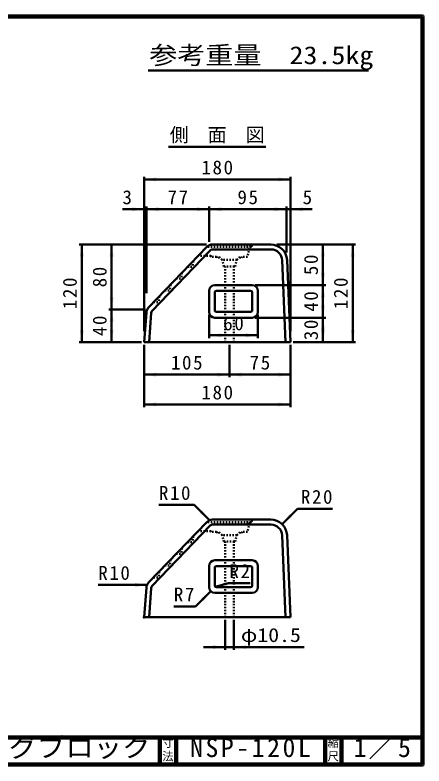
# Model space of a CAD drawing. Units: millimetres, scale not verified, with parts at other scales. Extents: x 100 to 4105, y 100 to 2870.
# Drawn here: x 2595 to 4105, y 100 to 2870 of the extents above; entities that cross this region are included whole.
import ezdxf
from ezdxf.enums import TextEntityAlignment as Align

# ---------------------------------------------------------------- set-up
doc = ezdxf.new("R2010")
doc.units = ezdxf.units.MM
doc.header["$LTSCALE"] = 5
doc.header["$PDMODE"] = 32
doc.header["$PDSIZE"] = 2.5
doc.linetypes.add('USER1', pattern=[2.2, 1, -1.2])
doc.layers.add('V-nasSTD', color=7, linetype='Continuous', lineweight=50)
doc.styles.add('ＭＳ ゴシック', font='')
doc.styles.get('ＭＳ ゴシック').set_extended_font_data('MS Gothic')

msp = doc.modelspace()

# ---------------------------------------------------------------- hatches: boundary and pattern name
at = {"layer": 'V-nasSTD'}
for points in [[(3117.088, 2271.087), (3072.088, 2263.587), (3117.088, 2256.087)], [(3567.088, 2256.087), (3612.088, 2263.587), (3567.088, 2271.087)], [(3027.088, 2146.087), (3072.088, 2153.587), (3027.088, 2161.087)], [(3126.088, 2161.087), (3081.088, 2153.587), (3126.088, 2146.087)], [(3267.088, 2146.087), (3312.088, 2153.587), (3267.088, 2161.087)], [(3357.088, 2161.087), (3312.088, 2153.587), (3357.088, 2146.087)], [(3552.088, 2146.087), (3597.088, 2153.587), (3552.088, 2161.087)], [(3657.088, 2161.087), (3612.088, 2153.587), (3657.088, 2146.087)], [(2849.588, 1978.587), (2842.088, 2023.587), (2834.588, 1978.587)], [(2959.588, 1978.587), (2952.088, 2023.587), (2944.588, 1978.587)], [(3739.588, 1978.587), (3732.088, 2023.587), (3724.588, 1978.587)], [(3849.588, 1978.587), (3842.088, 2023.587), (3834.588, 1978.587)], [(3739.588, 1918.587), (3732.088, 1873.587), (3724.588, 1918.587)], [(3739.588, 1828.587), (3732.088, 1873.587), (3724.588, 1828.587)], [(2959.588, 1828.587), (2952.088, 1783.587), (2944.588, 1828.587)], [(2959.588, 1738.587), (2952.088, 1783.587), (2944.588, 1738.587)], [(3739.588, 1798.587), (3732.088, 1753.587), (3724.588, 1798.587)], [(3739.588, 1708.587), (3732.088, 1753.587), (3724.588, 1708.587)], [(2849.588, 1708.587), (2842.088, 1663.587), (2834.588, 1708.587)], [(2959.588, 1708.587), (2952.088, 1663.587), (2944.588, 1708.587)], [(3357.088, 1696.087), (3312.088, 1688.587), (3357.088, 1681.087)], [(3447.088, 1681.087), (3492.088, 1688.587), (3447.088, 1696.087)], [(3739.588, 1708.587), (3732.088, 1663.587), (3724.588, 1708.587)], [(3849.588, 1708.587), (3842.088, 1663.587), (3834.588, 1708.587)], [(3117.088, 1551.087), (3072.088, 1543.587), (3117.088, 1536.087)], [(3342.088, 1536.087), (3387.088, 1543.587), (3342.088, 1551.087)], [(3432.088, 1551.087), (3387.088, 1543.587), (3432.088, 1536.087)], [(3567.088, 1536.087), (3612.088, 1543.587), (3567.088, 1551.087)], [(3117.088, 1441.087), (3072.088, 1433.587), (3117.088, 1426.087)], [(3567.088, 1426.087), (3612.088, 1433.587), (3567.088, 1441.087)], [(3275.983, 1032.709), (3313.106, 1006.193), (3286.59, 1043.316)], [(3618.192, 1018.404), (3581.069, 991.888), (3607.586, 1029.011)], [(3380.253, 765.747), (3334.845, 761.345), (3376.37, 780.236)], [(3037.81, 760.317), (3082.81, 767.817), (3037.81, 775.317)], [(3281.115, 718.222), (3318.238, 744.738), (3291.722, 707.615)], [(3326.416, 531.087), (3371.416, 538.587), (3326.416, 546.087)], [(3447.916, 546.087), (3402.916, 538.587), (3447.916, 531.087)]]:
    msp.add_hatch(color=256, dxfattribs=at).paths.add_polyline_path(points)

# ---------------------------------------------------------------- linework, layer by layer
at = {"layer": 'V-nasSTD', "lineweight": 100}
for p, q in [((4100, 2865), (105, 2865)), ((4100, 105), (4100, 2865)), ((105, 205), (4100, 205)), ((3130, 205), (3130, 105)), ((3190, 205), (3190, 105)), ((3740, 205), (3740, 105)), ((3800, 205), (3800, 105)), ((105, 105), (4100, 105))]:
    msp.add_line(p, q, dxfattribs=at)
at = {"layer": 'V-nasSTD'}
for p, q in [((3087, 2664.753), (3900, 2664.753)), ((3162.588, 2383.587), (3521.588, 2383.587)), ((3072.088, 1703.587), (3072.088, 2273.587)), ((3612.088, 1703.587), (3612.088, 2273.587)), ((3072.088, 2263.587), (3612.088, 2263.587)), ((3081.088, 1843.587), (3081.088, 2163.587)), ((3312.088, 2033.587), (3312.088, 2163.587)), ((3597.088, 1993.587), (3597.088, 2163.587)), ((2992.088, 2153.587), (3072.088, 2153.587)), ((3072.088, 2153.587), (3081.088, 2153.587)), ((3312.088, 2153.587), (3081.088, 2153.587)), ((3597.088, 2153.587), (3312.088, 2153.587)), ((3597.088, 2153.587), (3612.088, 2153.587)), ((3612.088, 2153.587), (3692.088, 2153.587)), ((3302.088, 2023.587), (2832.088, 2023.587)), ((2842.088, 2023.587), (2842.088, 1663.587)), ((2952.088, 1783.587), (2952.088, 2023.587)), ((3324.851, 2023.587), (3539.535, 2023.587)), ((3562.088, 2023.587), (3852.088, 2023.587)), ((3732.088, 1873.587), (3732.088, 2023.587)), ((3842.088, 2023.587), (3842.088, 1663.587)), ((3303.236, 2014.391), (3088.581, 1791.373)), ((3316.205, 2001.909), (3101.55, 1778.89)), ((3324.851, 2005.587), (3539.535, 2005.587)), ((3581.499, 1965.336), (3594.072, 1663.587)), ((3599.483, 1966.085), (3612.088, 1663.587)), ((3333.088, 1873.587), (3471.088, 1873.587)), ((3482.088, 1873.587), (3742.088, 1873.587)), ((3732.088, 1753.587), (3732.088, 1873.587)), ((3312.088, 1774.587), (3312.088, 1852.587)), ((3333.088, 1780.587), (3333.088, 1846.587)), ((3339.088, 1852.587), (3465.088, 1852.587)), ((3471.088, 1780.587), (3471.088, 1846.587)), ((3492.088, 1774.587), (3492.088, 1852.587)), ((3077.088, 1783.587), (2942.088, 1783.587)), ((2952.088, 1663.587), (2952.088, 1783.587)), ((3080.279, 1772.812), (3072.088, 1663.587)), ((3339.088, 1774.587), (3465.088, 1774.587)), ((3098.229, 1771.466), (3090.138, 1663.587)), ((3312.088, 1763.587), (3312.088, 1678.587)), ((3333.088, 1753.587), (3471.088, 1753.587)), ((3482.088, 1753.587), (3742.088, 1753.587)), ((3492.088, 1763.587), (3492.088, 1678.587)), ((3732.088, 1663.587), (3732.088, 1753.587)), ((3062.088, 1663.587), (2832.088, 1663.587)), ((3072.088, 1663.587), (3612.088, 1663.587)), ((3492.088, 1688.587), (3312.088, 1688.587)), ((3622.088, 1663.587), (3852.088, 1663.587)), ((3072.088, 1653.587), (3072.088, 1423.587)), ((3387.088, 1653.587), (3387.088, 1533.587)), ((3612.088, 1653.587), (3612.088, 1423.587)), ((3387.088, 1543.587), (3072.088, 1543.587)), ((3612.088, 1543.587), (3387.088, 1543.587)), ((3612.088, 1433.587), (3072.088, 1433.587)), ((3126.538, 1062.761), (3256.538, 1062.761)), ((3313.106, 1006.193), (3256.538, 1062.761)), ((3581.069, 991.888), (3637.638, 1048.456)), ((3767.638, 1048.456), (3637.638, 1048.456)), ((3303.236, 999.391), (3088.581, 776.373)), ((3324.851, 1008.587), (3539.535, 1008.587)), ((3316.205, 986.909), (3101.55, 763.89)), ((3324.851, 990.587), (3539.535, 990.587)), ((3581.499, 950.336), (3594.072, 648.587)), ((3599.483, 951.085), (3612.088, 648.587)), ((3312.088, 759.587), (3312.088, 837.587)), ((3333.088, 858.587), (3471.088, 858.587)), ((3333.088, 765.587), (3333.088, 831.587)), ((3339.088, 837.587), (3465.088, 837.587)), ((3471.088, 765.587), (3471.088, 831.587)), ((3492.088, 759.587), (3492.088, 837.587)), ((3082.81, 767.817), (2902.81, 767.817)), ((3080.279, 757.812), (3072.088, 648.587)), ((3098.229, 756.466), (3090.138, 648.587)), ((3334.845, 761.345), (3383.141, 774.286)), ((3339.088, 759.587), (3465.088, 759.587)), ((3463.141, 774.286), (3383.141, 774.286)), ((3318.238, 744.738), (3261.67, 688.17)), ((3333.088, 738.587), (3471.088, 738.587)), ((3181.67, 688.17), (3261.67, 688.17)), ((3072.088, 648.587), (3612.088, 648.587)), ((3371.416, 638.587), (3371.416, 528.587)), ((3402.916, 638.587), (3402.916, 528.587)), ((3291.416, 538.587), (3371.416, 538.587)), ((3371.416, 538.587), (3402.916, 538.587)), ((3662.916, 538.587), (3402.916, 538.587))]:
    msp.add_line(p, q, dxfattribs=at)
at = {"layer": 'V-nasSTD', "linetype": 'USER1'}
for p, q in [((3466.447, 2014.634), (3303.47, 2014.634)), ((3460.991, 2010.09), (3453.127, 1978.634)), ((3469.759, 2019.532), (3468.797, 2016.644)), ((3318.127, 1981.634), (3274.26, 1981.634)), ((3318.127, 1981.634), (3321.127, 1978.634)), ((3339.127, 1978.634), (3321.127, 1978.634)), ((3339.127, 1978.634), (3345.127, 1972.634)), ((3345.127, 1972.634), (3348.127, 1978.634)), ((3360.166, 1966.634), (3348.127, 1978.634)), ((3414.166, 1966.634), (3426.127, 1978.634)), ((3429.127, 1972.634), (3426.127, 1978.634)), ((3435.127, 1978.634), (3429.127, 1972.634)), ((3453.127, 1978.634), (3435.127, 1978.634)), ((3232.681, 1941.087), (3251.394, 1941.087)), ((3252.894, 1962.087), (3251.394, 1941.087)), ((3414.166, 1966.634), (3360.166, 1966.634)), ((3366.166, 1942.634), (3360.166, 1966.634)), ((3366.166, 1942.634), (3408.166, 1942.634)), ((3371.416, 1663.587), (3371.416, 1942.634)), ((3402.916, 1663.587), (3402.916, 1942.634)), ((3408.166, 1942.634), (3414.166, 1966.634)), ((3211.025, 1918.587), (3209.525, 1897.587)), ((3190.813, 1897.587), (3209.525, 1897.587)), ((3169.156, 1875.087), (3167.656, 1854.087)), ((3127.288, 1831.587), (3125.788, 1810.587)), ((3148.944, 1854.087), (3167.656, 1854.087)), ((3107.075, 1810.587), (3125.788, 1810.587)), ((3466.447, 999.634), (3303.47, 999.634)), ((3469.759, 1004.532), (3468.797, 1001.644)), ((3460.991, 995.09), (3453.127, 963.634)), ((3252.894, 947.087), (3251.394, 926.087)), ((3318.127, 966.634), (3274.26, 966.634)), ((3318.127, 966.634), (3321.127, 963.634)), ((3339.127, 963.634), (3321.127, 963.634)), ((3339.127, 963.634), (3345.127, 957.634)), ((3345.127, 957.634), (3348.127, 963.634)), ((3360.166, 951.634), (3348.127, 963.634)), ((3414.166, 951.634), (3360.166, 951.634)), ((3366.166, 927.634), (3360.166, 951.634)), ((3408.166, 927.634), (3414.166, 951.634)), ((3414.166, 951.634), (3426.127, 963.634)), ((3429.127, 957.634), (3426.127, 963.634)), ((3435.127, 963.634), (3429.127, 957.634)), ((3453.127, 963.634), (3435.127, 963.634)), ((3232.681, 926.087), (3251.394, 926.087)), ((3366.166, 927.634), (3408.166, 927.634)), ((3371.416, 648.587), (3371.416, 927.634)), ((3402.916, 648.587), (3402.916, 927.634)), ((3211.025, 903.587), (3209.525, 882.587)), ((3169.156, 860.087), (3167.656, 839.087)), ((3190.813, 882.587), (3209.525, 882.587)), ((3148.944, 839.087), (3167.656, 839.087)), ((3127.288, 816.587), (3125.788, 795.587)), ((3107.075, 795.587), (3125.788, 795.587))]:
    msp.add_line(p, q, dxfattribs=at)
at = {"layer": 'V-nasSTD', "lineweight": 13}
msp.add_lwpolyline([(100, 100), (100, 2870), (4105, 2870), (4105, 100)], close=True, dxfattribs=at)
at = {"layer": 'V-nasSTD'}
for centre, radius, start, end in [((3324.851, 1993.587), 30, 90, 136.09469), ((3539.535, 1963.587), 60, 2.38594, 90), ((3324.851, 1993.587), 12, 90, 136.09469), ((3539.535, 1963.587), 42, 2.38595, 90), ((3333.088, 1852.587), 21, 90, 180), ((3471.088, 1852.587), 21, 0, 90), ((3339.088, 1846.587), 6, 90, 180), ((3465.088, 1846.587), 6, 0, 90), ((3110.195, 1770.568), 30, 136.09469, 175.71085), ((3110.195, 1770.568), 12, 136.09469, 175.71085), ((3333.088, 1774.587), 21, 180, 270), ((3339.088, 1780.587), 6, 180, 270), ((3465.088, 1780.587), 6, 270, 0), ((3471.088, 1774.587), 21, 270, 0), ((3324.851, 978.587), 30, 90, 136.09469), ((3539.535, 948.587), 60, 2.38594, 90), ((3324.851, 978.587), 12, 90, 136.09469), ((3539.535, 948.587), 42, 2.38595, 90), ((3333.088, 837.587), 21, 90, 180), ((3339.088, 831.587), 6, 90, 180), ((3465.088, 831.587), 6, 0, 90), ((3471.088, 837.587), 21, 0, 90), ((3110.195, 755.568), 30, 136.09469, 175.71085), ((3110.195, 755.568), 12, 136.09469, 175.71085), ((3333.088, 759.587), 21, 180, 270), ((3339.088, 765.587), 6, 180, 270), ((3465.088, 765.587), 6, 270, 0), ((3471.088, 759.587), 21, 270, 0)]:
    msp.add_arc(centre, radius, start, end, dxfattribs=at)
at = {"layer": 'V-nasSTD', "linetype": 'USER1'}
for centre, radius, start, end in [((3475.452, 2017.634), 6, 97.1733, 161.56505), ((3466.812, 2008.634), 6, 95.48768, 165.96376), ((3465.951, 2017.593), 3, 275.48768, 341.56505), ((3274.26, 1975.634), 6, 90, 136.09469), ((3466.812, 993.634), 6, 95.48768, 165.96376), ((3465.951, 1002.593), 3, 275.48768, 341.56505), ((3475.452, 1002.634), 6, 97.1733, 161.56505), ((3274.26, 960.634), 6, 90, 136.09469)]:
    msp.add_arc(centre, radius, start, end, dxfattribs=at)
at = {"layer": 'V-nasSTD'}
msp.add_point((3072.088, 648.587), dxfattribs=at)
msp.add_point((3072.088, 648.587), dxfattribs=at)

# ---------------------------------------------------------------- texts
at = {"layer": 'V-nasSTD', "style": 'ＭＳ ゴシック'}
for s, height, width, p in [('参考重量\u300023.5kg', 65.98, 1.15, (3091, 2754.753)), ('φ10.5', 51.32, 1.15, (3428.916, 608.587)), ('パーキングブロック', 69.65, 1.1, (2154.5, 202.47))]:
    msp.add_text(s, height=height, dxfattribs=dict(at, width=width)).set_placement(p, align=Align.TOP_LEFT)
for s, height, p in [('側\u3000面\u3000図', 51.32, (3166.588, 2453.587)), ('3', 51.32, (2992.088, 2223.587)), ('5', 51.32, (3657.088, 2223.587)), ('寸', 30.79, (3138.982, 200.999)), ('縮', 30.79, (3748.982, 200.999)), ('法', 30.79, (3138.976, 151.01)), ('尺', 30.79, (3748.976, 151.01))]:
    msp.add_text(s, height=height, dxfattribs=at).set_placement(p, align=Align.TOP_LEFT)
at = {"layer": 'V-nasSTD', "attachment_point": 1, "style": 'ＭＳ ゴシック'}
for s, insert, char_height in [('\\T1.17;180', (3283.588, 2333.587), 51.32), ('\\T1.17;77', (3158.588, 2223.587), 51.32), ('\\T1.17;95', (3416.588, 2223.587), 51.32), ('\\T1.17;60', (3364.088, 1758.587), 51.32), ('\\T1.17;105', (3171.088, 1613.587), 51.32), ('\\T1.17;75', (3461.588, 1613.587), 51.32), ('\\T1.17;180', (3283.588, 1503.587), 51.32), ('\\T1.17;R10', (3126.538, 1132.761), 51.32), ('\\T1.17;R20', (3650.638, 1118.456), 51.32), ('\\T1.17;R10', (2902.81, 837.817), 51.32), ('\\T1.17;R2', (3387.141, 844.286), 51.32), ('\\T1.17;R7', (3181.67, 758.17), 51.32), ('\\T1.2;NSP-120L', (3241.75, 202.508), 69.65), ('\\T1.15;1／5', (3845.521, 202.582), 69.65)]:
    msp.add_mtext(s, dxfattribs=dict(at, insert=insert, char_height=char_height))
at = {"layer": 'V-nasSTD', "char_height": 51.32, "attachment_point": 1, "rotation": 90, "style": 'ＭＳ ゴシック'}
for s, insert in [('\\T1.17;50', (3662.088, 1910.587)), ('\\T1.17;80', (2882.088, 1865.587)), ('\\T1.17;120', (2772.088, 1785.087)), ('\\T1.17;120', (3772.088, 1785.087)), ('\\T1.17;40', (3662.088, 1775.587)), ('\\T1.17;40', (2882.088, 1685.587)), ('\\T1.17;30', (3662.088, 1670.587))]:
    msp.add_mtext(s, dxfattribs=dict(at, insert=insert))

doc.saveas('drawing.dxf')
